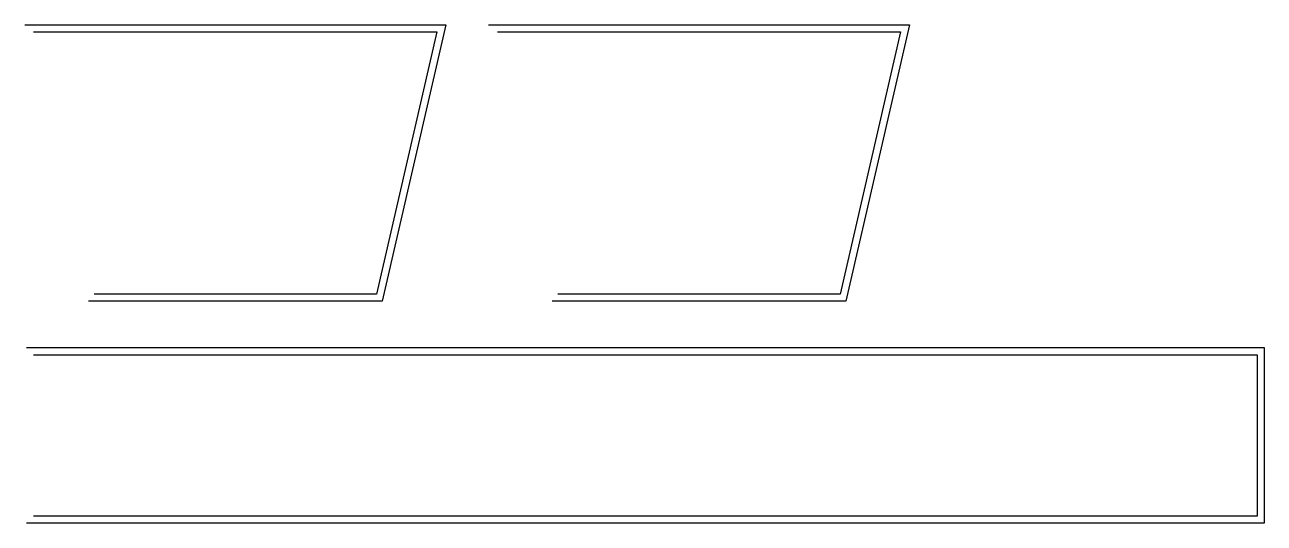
# Model space of a CAD drawing. Header units: millimetres. Extents: x -9 to 1221, y -487 to 7.
import ezdxf

# ---------------------------------------------------------------- set-up
doc = ezdxf.new("R2010")
doc.units = ezdxf.units.MM

msp = doc.modelspace()

# ---------------------------------------------------------------- linework, layer by layer
for points in [[(-8.7994, 7), (408.7994, 7), (345.5686, -267), (54.4314, -267)], [(0, 0), (400, 0), (340, -260), (60, -260)], [(451.2006, 7), (868.7994, 7), (805.5686, -267), (514.4314, -267)], [(460, 0), (860, 0), (800, -260), (520, -260)], [(-7, -313), (1220.6666, -313), (1220.6666, -487), (-7, -487)], [(0, -320), (1213.6666, -320), (1213.6666, -480), (0, -480)]]:
    msp.add_lwpolyline(points)

doc.saveas('drawing.dxf')
